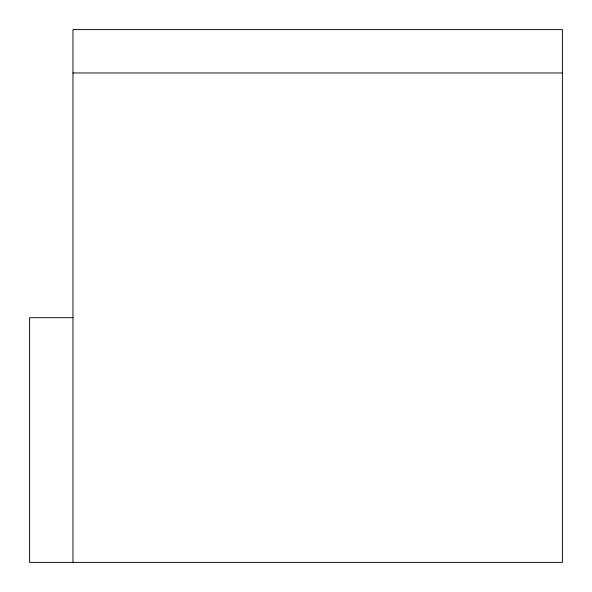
<?xml version="1.0" encoding="UTF-8"?>
<svg xmlns="http://www.w3.org/2000/svg" width="592" height="592" viewBox="0 0 592 592"><rect width="100%" height="100%" fill="white"/><g stroke="black" fill="none" stroke-linecap="round" stroke-linejoin="round"><path stroke-width="0.89" d="M72.964 72.964L562.4 72.964M72.964 317.682L29.6 317.682L29.6 562.4L562.4 562.4L562.4 29.6L72.964 29.6L72.964 562.4"/></g></svg>
